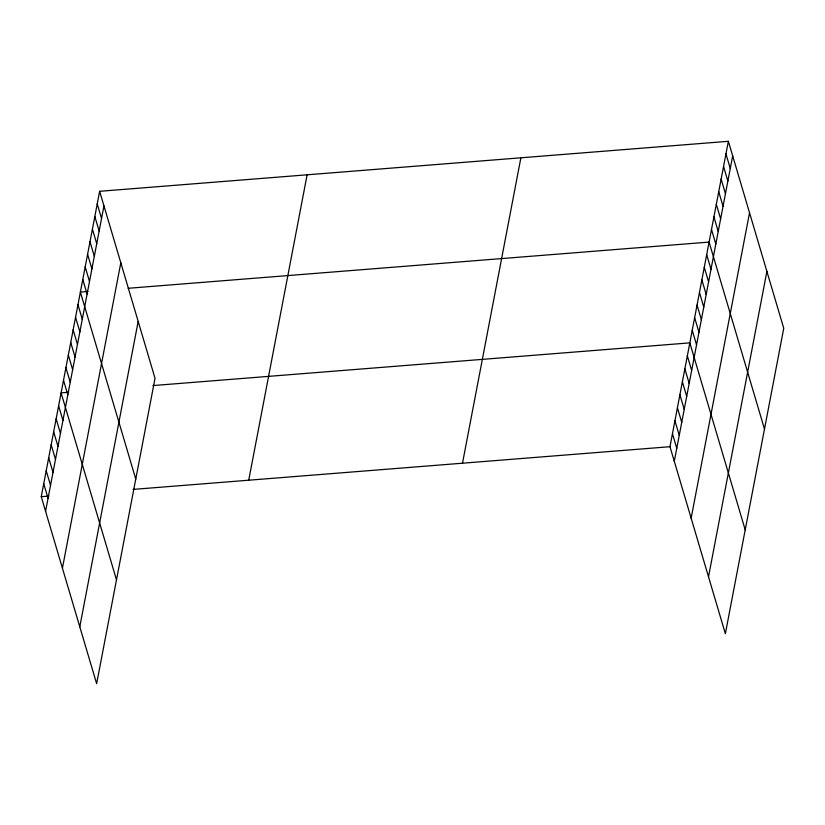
<?xml version="1.0" encoding="UTF-8"?>
<svg xmlns="http://www.w3.org/2000/svg" width="825" height="825" viewBox="0 0 825 825"><rect width="100%" height="100%" fill="white"/><g stroke="black" fill="none" stroke-linecap="round" stroke-linejoin="round"><path stroke-width="1.24" d="M99.639 191.307L155.028 378.293L96.638 683.698L41.25 496.712L99.639 191.307L728.362 141.302L783.75 328.288L725.361 633.693L669.972 446.707L728.362 141.302M45.571 511.294L103.96 205.889M62.422 568.188L120.811 262.783M79.788 626.804L138.177 321.399M248.727 480.212L307.117 174.807M462.495 463.207L520.884 157.802M674.293 461.288L732.683 155.884M691.144 518.183L749.533 212.778M708.51 576.799L766.899 271.394M87.914 291.483L80.376 292.091L135.764 479.077M128.153 288.286L709.098 242.086L764.486 429.072M68.65 392.267L61.102 392.875L116.49 579.862M152.893 385.574L689.824 342.87L745.212 529.856M41.25 496.712L48.799 496.103M133.042 489.411L669.972 446.707M725.948 153.904L730.269 168.486M723.546 166.495L727.867 181.077M721.132 179.097L725.453 193.679M718.73 191.699L723.051 206.271M716.317 204.291L720.637 218.873M713.914 216.892L718.224 231.474M711.501 229.484L715.822 244.066M706.685 254.688L711.006 269.259M704.272 267.279L708.592 281.861M701.869 279.881L706.19 294.463M699.456 292.473L703.777 307.055M697.053 305.075L701.374 319.657M694.64 317.677L698.961 332.258M692.237 330.268L696.548 344.85M687.338 355.843L691.659 370.425M684.863 368.827L689.184 383.408M682.378 381.81L686.699 396.392M679.903 394.783L684.214 409.365M677.418 407.767L681.739 422.348M674.933 420.75L679.253 435.332M672.458 433.723L676.768 448.305M97.226 203.899L101.547 218.481M94.823 216.501L99.144 231.083M92.41 229.102L96.731 243.674M90.008 241.694L94.328 256.276M87.594 254.296L91.915 268.878M85.192 266.887L89.502 281.469M82.778 279.489L87.099 294.071M77.962 304.683L82.283 319.265M75.549 317.285L79.87 331.867M73.147 329.887L77.468 344.458M70.733 342.478L75.054 357.06M68.331 355.08L72.652 369.662M65.918 367.672L70.238 382.253M63.515 380.273L67.825 394.855M58.616 405.848L62.937 420.43M56.141 418.832L60.462 433.414M53.656 431.805L57.977 446.387M51.181 444.788L55.492 459.37M48.696 457.772L53.017 472.354M46.21 470.745L50.531 485.327M43.735 483.728L48.046 498.31"/></g></svg>
